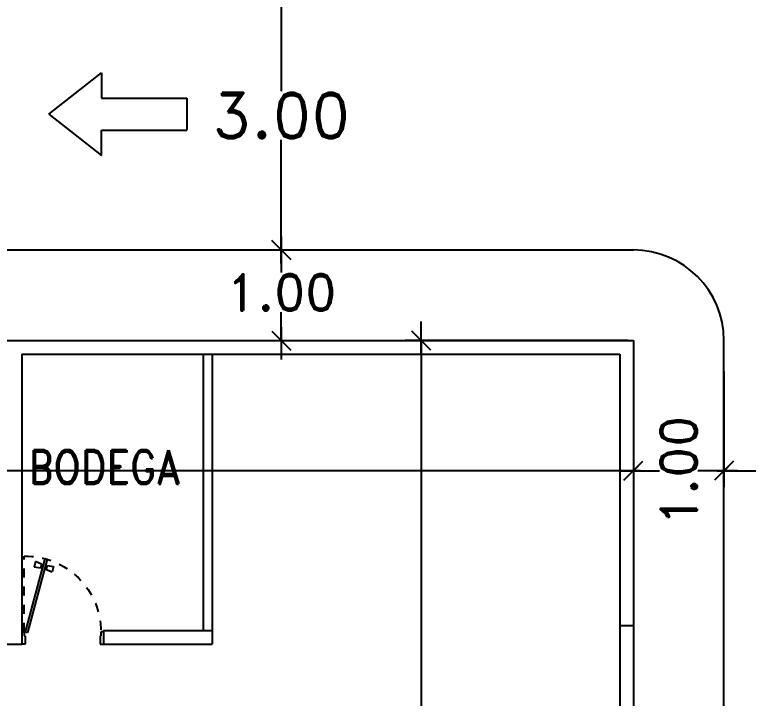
# Model space of a CAD drawing. Header units: millimetres. Extents: x 1590 to 1932, y -48 to 167.
# Drawn here: x 1646.91 to 1655, y 3.37 to 10.91 of the extents above; entities that cross this region are included whole.
import ezdxf

# ---------------------------------------------------------------- set-up
doc = ezdxf.new("R2010")
doc.units = ezdxf.units.MM
doc.header["$LTSCALE"] = 0.1
doc.header["$MEASUREMENT"] = 0
doc.header["$PDMODE"] = 35
doc.header["$PDSIZE"] = 0.75
doc.linetypes.add('HIDDEN2', pattern=[0.1875, 0.125, -0.0625])
doc.layers.get('0').update_dxf_attribs({"linetype": 'CONTINUOUS'})
doc.layers.get('DEFPOINTS').update_dxf_attribs({"linetype": 'CONTINUOUS'})
for name, color, linetype in [('CALLES', 3, 'CONTINUOUS'), ('PARED', 4, 'CONTINUOUS'), ('TERRENO', 4, 'CONTINUOUS'), ('TEXT', 3, 'CONTINUOUS')]:
    doc.layers.add(name, color=color, linetype=linetype)
doc.styles.add('ROMAND', font='romand.shx')
doc.dimstyles.new('URBA', dxfattribs={"dimtxt": 20, "dimasz": 0.5, "dimexe": 1.25, "dimexo": 0.63, "dimgap": 0.63, "dimtad": 0, "dimtih": 1, "dimtoh": 1, "dimzin": 1, "dimdsep": 46, "dimtxsty": 'ROMAND', "dimcen": 2.5, "dimclrd": 1, "dimclre": 1, "dimclrt": 3, "dimadec": 0, "dimazin": 0, "dimtfac": 1, "dimtmove": 0, "dimatfit": 3, "dimfxl": 1, "dimtvp": 1, "dimtolj": 1, "dimtzin": 1, "dimarcsym": 0})

# ---------------------------------------------------------------- blocks, each defined once
blk = doc.blocks.new('UTP1$0$DIMBLOCK')
at = {"color": 4}
blk.add_line((-5.25, -5.25), (5.25, 5.25), dxfattribs=at)
at = {"color": 1}
blk.add_line((-7.5, 0), (10.5, 0), dxfattribs=at)
blk = doc.blocks.new('*D108')
at = {"layer": 'CALLES', "color": 1, "linetype": 'Continuous', "lineweight": -2, "transparency": 16777216}
for p, q in [((1653.6733, 7.3158), (1651.2152, 7.3158)), ((1651.3952, 7.2958), (1651.3952, 0.0434)), ((1651.3952, -10.1642), (1651.3952, -0.4966)), ((1653.6733, -10.1842), (1651.2152, -10.1842))]:
    blk.add_line(p, q, dxfattribs=at)
at = {"layer": 'DEFPOINTS', "color": 0, "linetype": 'Continuous', "transparency": 16777216}
for p in [(1653.7358, 7.3158), (1651.3952, -10.1842), (1653.7358, -10.1842)]:
    blk.add_point(p, dxfattribs=at)
at = {"layer": 'CALLES', "color": 1, "linetype": 'Continuous', "lineweight": -2, "transparency": 16777216, "xscale": 0.02, "yscale": 0.02, "zscale": 0.02}
for p, rotation in [((1651.3952, 7.3158), 90), ((1651.3952, -10.1842), 270)]:
    blk.add_blockref('UTP1$0$DIMBLOCK', p, dxfattribs=dict(at, rotation=rotation))
at = {"layer": 'CALLES', "color": 3, "linetype": 'Continuous', "transparency": 16777216, "insert": (1651.3952, -0.2266), "char_height": 0.5, "attachment_point": 5, "style": 'ROMAND'}
blk.add_mtext('\\A1;17.50', dxfattribs=at)
blk = doc.blocks.new('*D111')
at = {"layer": 'CALLES', "color": 1, "linetype": 'Continuous', "lineweight": -2, "transparency": 16777216}
for p, q in [((1653.7358, 7.3158), (1653.7358, 5.6989)), ((1630.7358, 7.2533), (1630.7358, 5.6989)), ((1630.7558, 5.8789), (1639.5931, 5.8789)), ((1653.7158, 5.8789), (1641.657, 5.8789))]:
    blk.add_line(p, q, dxfattribs=at)
at = {"layer": 'DEFPOINTS', "color": 0, "linetype": 'Continuous', "transparency": 16777216}
for p in [(1653.7358, 7.3783), (1630.7358, 7.3158), (1630.7358, 5.8789)]:
    blk.add_point(p, dxfattribs=at)
at = {"layer": 'CALLES', "color": 1, "linetype": 'Continuous', "lineweight": -2, "transparency": 16777216, "xscale": 0.02, "yscale": 0.02, "zscale": 0.02, "rotation": 180}
blk.add_blockref('UTP1$0$DIMBLOCK', (1630.7358, 5.8789), dxfattribs=at)
at = {"layer": 'CALLES', "color": 1, "linetype": 'Continuous', "lineweight": -2, "transparency": 16777216, "xscale": 0.02, "yscale": 0.02, "zscale": 0.02}
blk.add_blockref('UTP1$0$DIMBLOCK', (1653.7358, 5.8789), dxfattribs=at)
at = {"layer": 'CALLES', "color": 3, "linetype": 'Continuous', "transparency": 16777216, "insert": (1640.625, 5.8789), "char_height": 0.5, "attachment_point": 5, "style": 'ROMAND'}
blk.add_mtext('\\A1;23.00', dxfattribs=at)
blk = doc.blocks.new('*D153')
at = {"color": 1, "linetype": 'Continuous', "lineweight": -2, "transparency": 16777216}
for p, q in [((1654.7358, 6.9738), (1654.7358, 5.6989)), ((1660.7358, 6.9738), (1660.7358, 5.6989)), ((1654.7558, 5.8789), (1656.9539, 5.8789)), ((1660.7158, 5.8789), (1658.5177, 5.8789))]:
    blk.add_line(p, q, dxfattribs=at)
at = {"layer": 'DEFPOINTS', "color": 0, "linetype": 'Continuous', "transparency": 16777216}
for p in [(1654.7358, 7.0363), (1660.7358, 7.0363), (1654.7358, 5.8789)]:
    blk.add_point(p, dxfattribs=at)
at = {"color": 1, "linetype": 'Continuous', "lineweight": -2, "transparency": 16777216, "xscale": 0.02, "yscale": 0.02, "zscale": 0.02, "rotation": 180}
blk.add_blockref('UTP1$0$DIMBLOCK', (1654.7358, 5.8789), dxfattribs=at)
at = {"color": 1, "linetype": 'Continuous', "lineweight": -2, "transparency": 16777216, "xscale": 0.02, "yscale": 0.02, "zscale": 0.02}
blk.add_blockref('UTP1$0$DIMBLOCK', (1660.7358, 5.8789), dxfattribs=at)
at = {"color": 3, "linetype": 'Continuous', "transparency": 16777216, "insert": (1657.7358, 5.8789), "char_height": 0.5, "attachment_point": 5, "style": 'ROMAND'}
blk.add_mtext('\\A1;6.00', dxfattribs=at)
blk = doc.blocks.new('*D155')
at = {"color": 1, "linetype": 'Continuous', "transparency": 16777216}
for p, q in [((1653.7358, 6.6175), (1653.7358, 5.6976)), ((1654.7358, 6.6175), (1654.7358, 5.6976)), ((1653.7458, 5.8776), (1654.0258, 5.8776)), ((1654.7258, 5.8776), (1654.4458, 5.8776))]:
    blk.add_line(p, q, dxfattribs=at)
at = {"layer": 'DEFPOINTS', "color": 0, "linetype": 'Continuous', "transparency": 16777216}
for p in [(1653.7358, 6.6275), (1654.7358, 6.6275), (1654.7358, 5.8776)]:
    blk.add_point(p, dxfattribs=at)
at = {"color": 1, "linetype": 'Continuous', "transparency": 16777216, "xscale": 0.01, "yscale": 0.01, "zscale": 0.01, "rotation": 180}
blk.add_blockref('UTP1$0$DIMBLOCK', (1653.7358, 5.8776), dxfattribs=at)
at = {"color": 1, "linetype": 'Continuous', "transparency": 16777216, "xscale": 0.01, "yscale": 0.01, "zscale": 0.01}
blk.add_blockref('UTP1$0$DIMBLOCK', (1654.7358, 5.8776), dxfattribs=at)
at = {"color": 2, "linetype": 'Continuous', "transparency": 16777216, "insert": (1654.2358, 5.8776), "char_height": 0.4, "attachment_point": 5, "rotation": 90, "style": 'ROMAND'}
blk.add_mtext('\\A1;1.00', dxfattribs=at)
blk = doc.blocks.new('P-GIRO-D')
at = {"color": 1, "linetype": 'HIDDEN2'}
blk.add_line((-0.03, 0.15), (-0.03, 1.0799), dxfattribs=at)
at = {"color": 2}
for p, q in [((-0.2807, 1.0483), (-0.3097, 1.0405)), ((-0.3097, 1.0405), (-0.069, 0.1422)), ((-0.2807, 1.0483), (-0.04, 0.15)), ((-0.242, 0.981), (-0.1673, 1.0114)), ((-0.1673, 1.0114), (-0.1492, 0.9438)), ((-0.3096, 0.9629), (-0.3894, 0.9519)), ((-0.3894, 0.9519), (-0.3713, 0.8843)), ((-0.2966, 0.9146), (-0.3713, 0.8843)), ((-0.3096, 0.9629), (-0.2966, 0.9146)), ((-0.2877, 0.9584), (-0.307, 0.9533)), ((-0.2799, 0.9295), (-0.2992, 0.9243)), ((-0.2394, 0.9714), (-0.2587, 0.9662)), ((-0.2316, 0.9424), (-0.2509, 0.9372)), ((-0.242, 0.981), (-0.229, 0.9327)), ((-0.229, 0.9327), (-0.1492, 0.9438)), ((-1, 0.15), (-0.97, 0.15)), ((-0.97, 0.15), (-0.97, 0.1)), ((-0.97, 0.1), (-0.96, 0.1)), ((-0.96, 0.1), (-0.96, 0)), ((-0.04, 0.15), (-0.069, 0.1422)), ((-0.04, 0.1), (-0.04, 0)), ((-0.03, 0.1), (-0.04, 0.1)), ((-0.03, 0.15), (-0.03, 0.1)), ((0, 0.15), (-0.03, 0.15)), ((-0.96, 0), (-1, 0)), ((-0.04, 0), (0, 0))]:
    blk.add_line(p, q, dxfattribs=at)
at = {"color": 1, "linetype": 'HIDDEN2'}
blk.add_arc((-0.04, 0.15), 0.93, 89.3839, 180, dxfattribs=at)
blk = doc.blocks.new('*D286')
at = {"color": 1, "linetype": 'Continuous', "transparency": 16777216}
for p, q in [((1649.2983, 11.3154), (1650.029, 11.3154)), ((1649.849, 11.2954), (1649.849, 10.0701)), ((1649.849, 8.3358), (1649.849, 9.5301)), ((1649.2983, 8.3158), (1650.029, 8.3158))]:
    blk.add_line(p, q, dxfattribs=at)
at = {"layer": 'DEFPOINTS', "color": 0, "linetype": 'Continuous', "transparency": 16777216}
for p in [(1649.2358, 11.3154), (1649.2358, 8.3158), (1649.849, 8.3158)]:
    blk.add_point(p, dxfattribs=at)
at = {"color": 1, "linetype": 'Continuous', "transparency": 16777216, "xscale": 0.02, "yscale": 0.02, "zscale": 0.02}
for p, rotation in [((1649.849, 11.3154), 90), ((1649.849, 8.3158), 270)]:
    blk.add_blockref('UTP1$0$DIMBLOCK', p, dxfattribs=dict(at, rotation=rotation))
at = {"color": 3, "linetype": 'Continuous', "transparency": 16777216, "insert": (1649.849, 9.8001), "char_height": 0.5, "attachment_point": 5, "style": 'ROMAND'}
blk.add_mtext('\\A1;3.00', dxfattribs=at)
blk = doc.blocks.new('*D290')
at = {"color": 1, "linetype": 'Continuous', "transparency": 16777216}
for p, q in [((1648.698, 8.3158), (1650.029, 8.3158)), ((1649.849, 8.2958), (1649.849, 8.0677)), ((1649.849, 7.3358), (1649.849, 7.6277)), ((1648.698, 7.3158), (1650.029, 7.3158))]:
    blk.add_line(p, q, dxfattribs=at)
at = {"layer": 'DEFPOINTS', "color": 0, "linetype": 'Continuous', "transparency": 16777216}
for p in [(1648.6355, 8.3158), (1648.6355, 7.3158), (1649.849, 7.3158)]:
    blk.add_point(p, dxfattribs=at)
at = {"color": 1, "linetype": 'Continuous', "transparency": 16777216, "xscale": 0.02, "yscale": 0.02, "zscale": 0.02}
for p, rotation in [((1649.849, 8.3158), 90), ((1649.849, 7.3158), 270)]:
    blk.add_blockref('UTP1$0$DIMBLOCK', p, dxfattribs=dict(at, rotation=rotation))
at = {"color": 2, "linetype": 'Continuous', "transparency": 16777216, "insert": (1649.849, 7.8477), "char_height": 0.4, "attachment_point": 5, "style": 'ROMAND'}
blk.add_mtext('\\A1;1.00', dxfattribs=at)
blk = doc.blocks.new('2')
at = {"color": 3, "linetype": 'ByBlock'}
for p, q in [((1.0635, -0.026), (0.4793, 0.4312)), ((0.4793, 0.4312), (0.4793, 0.1518)), ((0.4793, 0.1518), (-0.4605, 0.1518)), ((-0.4605, 0.1518), (-0.4605, -0.2038)), ((1.0635, -0.026), (0.4793, -0.4832)), ((0.4793, -0.2038), (-0.4605, -0.2038)), ((0.4793, -0.4832), (0.4793, -0.2038))]:
    blk.add_line(p, q, dxfattribs=at)

msp = doc.modelspace()

# ---------------------------------------------------------------- linework, layer by layer
at = {"layer": 'PARED', "color": 3}
for p, q in [((1644.0358, 8.3158), (1653.7358, 8.3158)), ((1654.7358, -11.6824), (1654.7358, 7.3158))]:
    msp.add_line(p, q, dxfattribs=at)
msp.add_arc((1653.7358, 7.3158), 1, 360, 90, dxfattribs=at)
at = {"layer": 'TERRENO', "color": 6, "linetype": 'Continuous'}
for p, q in [((1644.0358, 7.3158), (1653.7358, 7.3158)), ((1653.7358, 7.3158), (1653.7358, 4.1658)), ((1646.9858, 7.1658), (1646.9858, 3.9658)), ((1646.9858, 7.1658), (1648.9858, 7.1658)), ((1648.9858, 7.1658), (1653.5858, 7.1658)), ((1653.5858, 7.1658), (1653.5858, 4.1658)), ((1653.7358, 4.1658), (1653.5858, 4.1658)), ((1647.8858, 4.1158), (1649.0858, 4.1158)), ((1647.8858, 4.1158), (1647.8858, 3.9658)), ((1649.0858, 4.1158), (1649.0858, 3.9658)), ((1646.0358, 3.9658), (1646.9858, 3.9658)), ((1647.8858, 3.9658), (1649.0858, 3.9658))]:
    msp.add_line(p, q, dxfattribs=at)
at = {"layer": 'TERRENO', "color": 4, "linetype": 'Continuous'}
for p, q in [((1648.9858, 7.1658), (1648.9858, 4.1158)), ((1649.0858, 7.1658), (1649.0858, 4.1158)), ((1653.5858, 4.1658), (1653.5858, -2.4342)), ((1653.7358, 4.1658), (1653.7358, 2.9658))]:
    msp.add_line(p, q, dxfattribs=at)

# ---------------------------------------------------------------- block references
at = {"xscale": -1, "rotation": 359.9999999999981}
msp.add_blockref('2', (1648.3457, 9.8414), dxfattribs=at)
at = {"layer": 'PARED', "xscale": -0.9, "yscale": 0.9}
msp.add_blockref('P-GIRO-D', (1646.9858, 3.9658), dxfattribs=at)

# ---------------------------------------------------------------- texts
at = {"layer": 'TEXT', "color": 2, "style": 'ROMAND', "width": 0.85}
msp.add_text('BODEGA', height=0.375, dxfattribs=at).set_placement((1647.0617, 5.7331))

# ---------------------------------------------------------------- dimensions: what is measured, and where the dimension line sits
at = {"color": 7, "linetype": 'Continuous'}
dim = msp.add_linear_dim(base=(1649.849, 8.3158), p1=(1649.2358, 11.3154), p2=(1649.2358, 8.3158), angle=90, dimstyle='URBA', override={"dimtxt": 0.5, "dimasz": 0.02, "dimexe": 0.18, "dimexo": 0.0625, "dimgap": 0.02, "dimzin": 0, "dimblk1": 'UTP1$0$DIMBLOCK', "dimblk2": 'UTP1$0$DIMBLOCK', "dimsah": 1, "dimcen": 0.09, "dimtdec": 4, "dimtofl": 0, "dimtvp": 0, "dimtzin": 0}, dxfattribs=at)
dim.commit()
dim.dimension.update_dxf_attribs({"geometry": '*D286', "text_midpoint": (1649.849, 9.8001), "dimtype": 160})
at = {"color": 3, "linetype": 'Continuous'}
dim = msp.add_linear_dim(base=(1649.849, 7.3158), p1=(1648.6355, 8.3158), p2=(1648.6355, 7.3158), angle=90, dimstyle='URBA', override={"dimtxt": 0.4, "dimasz": 0.02, "dimexe": 0.18, "dimexo": 0.0625, "dimgap": 0.02, "dimzin": 0, "dimblk1": 'UTP1$0$DIMBLOCK', "dimblk2": 'UTP1$0$DIMBLOCK', "dimsah": 1, "dimcen": 0.09, "dimclrt": 2, "dimtdec": 4, "dimtofl": 0, "dimtvp": 0, "dimtzin": 0}, dxfattribs=at)
dim.commit()
dim.dimension.update_dxf_attribs({"geometry": '*D290', "text_midpoint": (1649.849, 7.8477), "dimtype": 160})
dim = msp.add_linear_dim(base=(1654.7358, 5.8789), p1=(1660.7358, 7.0363), p2=(1654.7358, 7.0363), dimstyle='URBA', override={"dimtxt": 0.5, "dimasz": 0.02, "dimexe": 0.18, "dimexo": 0.0625, "dimgap": 0.02, "dimzin": 0, "dimblk1": 'UTP1$0$DIMBLOCK', "dimblk2": 'UTP1$0$DIMBLOCK', "dimsah": 1, "dimcen": 0.09, "dimtdec": 4, "dimtofl": 0, "dimtvp": 0, "dimtzin": 0}, dxfattribs=at)
dim.commit()
dim.dimension.update_dxf_attribs({"geometry": '*D153', "text_midpoint": (1657.7358, 5.8789)})
dim = msp.add_linear_dim(base=(1654.7358, 5.8776), p1=(1653.7358, 6.6275), p2=(1654.7358, 6.6275), dimstyle='URBA', override={"dimtxt": 0.4, "dimasz": 0.01, "dimexe": 0.18, "dimexo": 0.01, "dimgap": 0.01, "dimzin": 0, "dimblk1": 'UTP1$0$DIMBLOCK', "dimblk2": 'UTP1$0$DIMBLOCK', "dimsah": 1, "dimcen": 0.09, "dimclrt": 2, "dimtdec": 4, "dimtofl": 0, "dimtvp": 0, "dimtzin": 0}, dxfattribs=at)
dim.commit()
dim.dimension.update_dxf_attribs({"geometry": '*D155', "text_midpoint": (1654.2358, 5.8776), "text_rotation": 90})
at = {"layer": 'CALLES', "color": 7, "linetype": 'Continuous'}
dim = msp.add_linear_dim(base=(1651.3952, -10.1842), p1=(1653.7358, 7.3158), p2=(1653.7358, -10.1842), angle=90, dimstyle='URBA', override={"dimtxt": 0.5, "dimasz": 0.02, "dimexe": 0.18, "dimexo": 0.0625, "dimgap": 0.02, "dimzin": 0, "dimblk1": 'UTP1$0$DIMBLOCK', "dimblk2": 'UTP1$0$DIMBLOCK', "dimsah": 1, "dimcen": 0.09, "dimtdec": 4, "dimtofl": 0, "dimtvp": 0, "dimtzin": 0}, dxfattribs=at)
dim.commit()
dim.dimension.update_dxf_attribs({"geometry": '*D108', "text_midpoint": (1651.3952, -0.2266), "dimtype": 160})
at = {"layer": 'CALLES', "color": 6, "linetype": 'Continuous'}
dim = msp.add_linear_dim(base=(1630.7358, 5.8789), p1=(1653.7358, 7.3783), p2=(1630.7358, 7.3158), dimstyle='URBA', override={"dimtxt": 0.5, "dimasz": 0.02, "dimexe": 0.18, "dimexo": 0.0625, "dimgap": 0.02, "dimzin": 0, "dimblk1": 'UTP1$0$DIMBLOCK', "dimblk2": 'UTP1$0$DIMBLOCK', "dimsah": 1, "dimcen": 0.09, "dimtdec": 4, "dimtofl": 0, "dimtvp": 0, "dimtzin": 0}, dxfattribs=at)
dim.commit()
dim.dimension.update_dxf_attribs({"geometry": '*D111', "text_midpoint": (1640.625, 5.8789), "dimtype": 160})

doc.saveas('drawing.dxf')
